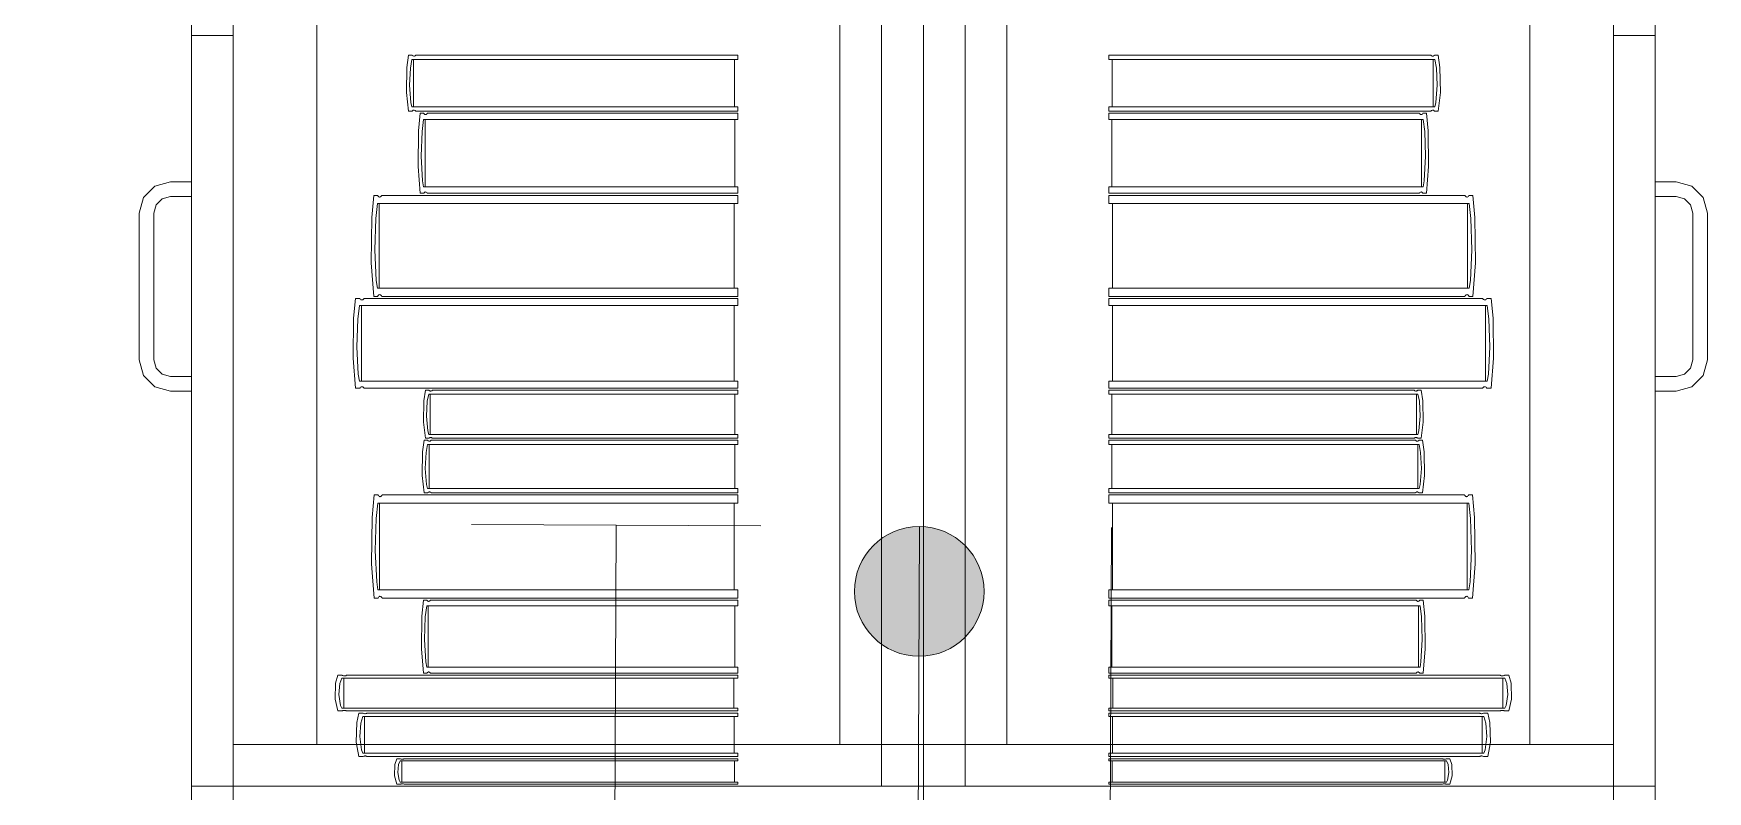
# Model space of a CAD drawing. Header units: inches. Extents: x -19 to 5698, y -728 to 92.
# Drawn here: x 12.244 to 13.045, y 36.73 to 37.092 of the extents above; entities that cross this region are included whole.
import ezdxf

# ---------------------------------------------------------------- set-up
doc = ezdxf.new("R2010")
doc.units = ezdxf.units.IN
doc.header["$MEASUREMENT"] = 0
doc.linetypes.add('HIDDEN', pattern=[0.375, 0.25, -0.125])
doc.linetypes.add('RAYITAS', pattern=[0.375, 0.25, -0.125])
for name, color, linetype, lineweight in [('00 conduct tomacorr', 120, 'HIDDEN', 30), ('T-TECHO-E', 150, 'Continuous', 20), ('TOMACORRIENTE', 22, 'RAYITAS', 9)]:
    doc.layers.add(name, color=color, linetype=linetype, lineweight=lineweight)
doc.layers.add('Interior - Mobiliario', color=7, linetype='Continuous')

# ---------------------------------------------------------------- blocks, each defined once
blk = doc.blocks.new('a')
at = {"layer": 'TOMACORRIENTE', "ltscale": 0.05}
h = blk.add_hatch(color=4, dxfattribs=at)
edge = h.paths.add_edge_path()
edge.add_arc((0, 0.0752), 0.02106, 0, 360)
at = {"layer": 'TOMACORRIENTE', "color": 4}
for p, q in [((-0.14553, 0.09625), (-0.0515, 0.09625)), ((-0.09851, 0.09625), (-0.09851, -0.09657)), ((0, 0.09625), (0, -0.09625)), ((0.06232, -0.09625), (0.06232, 0.09625))]:
    blk.add_line(p, q, dxfattribs=at)
blk.add_circle((0, 0.0752), 0.02106, dxfattribs=at)
blk = doc.blocks.new('CABLE 3FACE')
at = {"layer": 'T-TECHO-E', "rotation": 59.94170052614085}
blk.add_blockref('a', (0, 0), dxfattribs=at)

msp = doc.modelspace()

# ---------------------------------------------------------------- linework, layer by layer
at = {"layer": '00 conduct tomacorr'}
msp.add_arc((13.45819, 37.25832), 2.51728, 108.17568, 192.53233, dxfattribs=at)
at = {"layer": 'Interior - Mobiliario', "color": 175, "linetype": 'Continuous', "lineweight": 13}
for p, q in [((12.31998, 36.7121), (12.31998, 38.2121)), ((12.66998, 38.2121), (12.66998, 36.7121)), ((12.66998, 38.2121), (12.66998, 36.7121)), ((13.01998, 36.7121), (13.01998, 38.2121)), ((12.31998, 38.1921), (12.31998, 36.7321)), ((12.31998, 38.1921), (12.31998, 36.7321)), ((12.33998, 38.1921), (12.33998, 36.7321)), ((12.33998, 38.1921), (12.33998, 36.7321)), ((12.33998, 38.1921), (12.33998, 36.7321)), ((12.64998, 36.7321), (12.64998, 38.1921)), ((12.64998, 36.7321), (12.64998, 38.1921)), ((12.64998, 38.1921), (12.64998, 36.7321)), ((12.64998, 36.7321), (12.64998, 38.1921)), ((12.64998, 36.7321), (12.64998, 38.1921)), ((12.64998, 36.7321), (12.64998, 38.1921)), ((12.66998, 36.7321), (12.66998, 38.1921)), ((12.66998, 36.7321), (12.66998, 38.1921)), ((12.66998, 36.7321), (12.66998, 38.1921)), ((12.66998, 36.7321), (12.66998, 38.1921)), ((12.66998, 36.7321), (12.66998, 38.1921)), ((12.66998, 36.7321), (12.66998, 38.1921)), ((12.68998, 36.7321), (12.68998, 38.1921)), ((12.68998, 36.7321), (12.68998, 38.1921)), ((12.68998, 38.1921), (12.68998, 36.7321)), ((12.68998, 36.7321), (12.68998, 38.1921)), ((12.68998, 36.7321), (12.68998, 38.1921)), ((12.68998, 36.7321), (12.68998, 38.1921)), ((12.99998, 38.1921), (12.99998, 36.7321)), ((12.99998, 38.1921), (12.99998, 36.7321)), ((12.99998, 38.1921), (12.99998, 36.7321)), ((13.01998, 38.1921), (13.01998, 36.7321)), ((13.01998, 38.1921), (13.01998, 36.7321)), ((12.33998, 38.1721), (12.33998, 36.7521)), ((12.37998, 36.7521), (12.37998, 38.1721)), ((12.62998, 38.1721), (12.62998, 36.7521)), ((12.66998, 36.7521), (12.66998, 38.1721)), ((12.66998, 36.7521), (12.66998, 38.1721)), ((12.70998, 38.1721), (12.70998, 36.7521)), ((12.95998, 36.7521), (12.95998, 38.1721)), ((12.99998, 38.1721), (12.99998, 36.7521)), ((12.31998, 36.7321), (12.31998, 37.0911)), ((12.31998, 37.0911), (12.33998, 37.0911)), ((12.33998, 36.7321), (12.33998, 37.0911)), ((12.99998, 36.7321), (12.99998, 37.0911)), ((13.01998, 37.0911), (12.99998, 37.0911)), ((13.01998, 36.7321), (13.01998, 37.0911)), ((12.42381, 37.08172), (12.42294, 37.07585)), ((12.42552, 37.08172), (12.42381, 37.08172)), ((12.42561, 37.08162), (12.42552, 37.08172)), ((12.4258, 37.08146), (12.42561, 37.08162)), ((12.42602, 37.08134), (12.4258, 37.08146)), ((12.42625, 37.08128), (12.42602, 37.08134)), ((12.42648, 37.08128), (12.42625, 37.08128)), ((12.42671, 37.08133), (12.42648, 37.08128)), ((12.42693, 37.08143), (12.42671, 37.08133)), ((12.42713, 37.08158), (12.42693, 37.08143)), ((12.42726, 37.08172), (12.42713, 37.08158)), ((12.58132, 37.08172), (12.42726, 37.08172)), ((12.58132, 37.07958), (12.58132, 37.08172)), ((12.75864, 37.07958), (12.75864, 37.08172)), ((12.75864, 37.08172), (12.9127, 37.08172)), ((12.9127, 37.08172), (12.91283, 37.08158)), ((12.91283, 37.08158), (12.91303, 37.08143)), ((12.91303, 37.08143), (12.91325, 37.08133)), ((12.91325, 37.08133), (12.91348, 37.08128)), ((12.91348, 37.08128), (12.91371, 37.08128)), ((12.91371, 37.08128), (12.91394, 37.08134)), ((12.91394, 37.08134), (12.91415, 37.08146)), ((12.91415, 37.08146), (12.91435, 37.08162)), ((12.91435, 37.08162), (12.91444, 37.08172)), ((12.91444, 37.08172), (12.91615, 37.08172)), ((12.91615, 37.08172), (12.91701, 37.07585)), ((12.42294, 37.07585), (12.42275, 37.06388)), ((12.42426, 37.06733), (12.42466, 37.07557)), ((12.42466, 37.07557), (12.42538, 37.07958)), ((12.42538, 37.07958), (12.58132, 37.07958)), ((12.42617, 37.07958), (12.42617, 37.05709)), ((12.57975, 37.05709), (12.57975, 37.07958)), ((12.91458, 37.07958), (12.75864, 37.07958)), ((12.76021, 37.05709), (12.76021, 37.07958)), ((12.91379, 37.07958), (12.91379, 37.05709)), ((12.9153, 37.07557), (12.91458, 37.07958)), ((12.9157, 37.06733), (12.9153, 37.07557)), ((12.91701, 37.07585), (12.91721, 37.06388)), ((12.42491, 37.05912), (12.42426, 37.06733)), ((12.91504, 37.05912), (12.9157, 37.06733)), ((12.42275, 37.06388), (12.42381, 37.05495)), ((12.42538, 37.05709), (12.42491, 37.05912)), ((12.58132, 37.05709), (12.42538, 37.05709)), ((12.58132, 37.05495), (12.58132, 37.05709)), ((12.75864, 37.05495), (12.75864, 37.05709)), ((12.75864, 37.05709), (12.91458, 37.05709)), ((12.91458, 37.05709), (12.91504, 37.05912)), ((12.91721, 37.06388), (12.91615, 37.05495)), ((12.42381, 37.05495), (12.42552, 37.05495)), ((12.42552, 37.05495), (12.42565, 37.0551)), ((12.42565, 37.0551), (12.42585, 37.05525)), ((12.42585, 37.05525), (12.42607, 37.05535)), ((12.42607, 37.05535), (12.4263, 37.0554)), ((12.4263, 37.0554), (12.42653, 37.05539)), ((12.42653, 37.05539), (12.42676, 37.05533)), ((12.42676, 37.05533), (12.42698, 37.05522)), ((12.42698, 37.05522), (12.42717, 37.05506)), ((12.42717, 37.05506), (12.42726, 37.05495)), ((12.42726, 37.05495), (12.58132, 37.05495)), ((12.42942, 37.05395), (12.42859, 37.04555)), ((12.43107, 37.05395), (12.42942, 37.05395)), ((12.43024, 37.04515), (12.43094, 37.05089)), ((12.43094, 37.05089), (12.58132, 37.05089)), ((12.43115, 37.0538), (12.43107, 37.05395)), ((12.43135, 37.05357), (12.43115, 37.0538)), ((12.43156, 37.05341), (12.43135, 37.05357)), ((12.43177, 37.05332), (12.43156, 37.05341)), ((12.4317, 37.05089), (12.4317, 37.01872)), ((12.432, 37.05331), (12.43177, 37.05332)), ((12.43222, 37.05338), (12.432, 37.05331)), ((12.43243, 37.05353), (12.43222, 37.05338)), ((12.43263, 37.05375), (12.43243, 37.05353)), ((12.43275, 37.05395), (12.43263, 37.05375)), ((12.58132, 37.05395), (12.43275, 37.05395)), ((12.5798, 37.01872), (12.5798, 37.05089)), ((12.58132, 37.05089), (12.58132, 37.05395)), ((12.9127, 37.05495), (12.75864, 37.05495)), ((12.75864, 37.05089), (12.75864, 37.05395)), ((12.75864, 37.05395), (12.90721, 37.05395)), ((12.90902, 37.05089), (12.75864, 37.05089)), ((12.76016, 37.01872), (12.76016, 37.05089)), ((12.90721, 37.05395), (12.90733, 37.05375)), ((12.90733, 37.05375), (12.90753, 37.05353)), ((12.90753, 37.05353), (12.90774, 37.05338)), ((12.90774, 37.05338), (12.90796, 37.05331)), ((12.90796, 37.05331), (12.90818, 37.05332)), ((12.90818, 37.05332), (12.9084, 37.05341)), ((12.90826, 37.05089), (12.90826, 37.01872)), ((12.9084, 37.05341), (12.90861, 37.05357)), ((12.90861, 37.05357), (12.9088, 37.0538)), ((12.9088, 37.0538), (12.90889, 37.05395)), ((12.90889, 37.05395), (12.91054, 37.05395)), ((12.90972, 37.04515), (12.90902, 37.05089)), ((12.91054, 37.05395), (12.91137, 37.04555)), ((12.91278, 37.05506), (12.9127, 37.05495)), ((12.91298, 37.05522), (12.91278, 37.05506)), ((12.9132, 37.05533), (12.91298, 37.05522)), ((12.91343, 37.05539), (12.9132, 37.05533)), ((12.91366, 37.0554), (12.91343, 37.05539)), ((12.91389, 37.05535), (12.91366, 37.0554)), ((12.91411, 37.05525), (12.91389, 37.05535)), ((12.91431, 37.0551), (12.91411, 37.05525)), ((12.91444, 37.05495), (12.91431, 37.0551)), ((12.91615, 37.05495), (12.91444, 37.05495)), ((12.42859, 37.04555), (12.4284, 37.02843)), ((12.42985, 37.03337), (12.43024, 37.04515)), ((12.91011, 37.03337), (12.90972, 37.04515)), ((12.91137, 37.04555), (12.91156, 37.02843)), ((12.43049, 37.02162), (12.42985, 37.03337)), ((12.90947, 37.02162), (12.91011, 37.03337)), ((12.4284, 37.02843), (12.42942, 37.01566)), ((12.91156, 37.02843), (12.91054, 37.01566)), ((12.30248, 37.01909), (12.29699, 37.0136)), ((12.30998, 37.0211), (12.30248, 37.01909)), ((12.31998, 37.0211), (12.30998, 37.0211)), ((12.31998, 37.0141), (12.31998, 37.0211)), ((12.43094, 37.01872), (12.43049, 37.02162)), ((12.58132, 37.01872), (12.43094, 37.01872)), ((12.58132, 37.01566), (12.58132, 37.01872)), ((12.75864, 37.01566), (12.75864, 37.01872)), ((12.75864, 37.01872), (12.90902, 37.01872)), ((12.90902, 37.01872), (12.90947, 37.02162)), ((13.01998, 37.0211), (13.02998, 37.0211)), ((13.01998, 37.0141), (13.01998, 37.0211)), ((13.02998, 37.0211), (13.03748, 37.01909)), ((13.03748, 37.01909), (13.04297, 37.0136)), ((12.29699, 37.0136), (12.29498, 37.0061)), ((12.30198, 37.0061), (12.30305, 37.0101)), ((12.30305, 37.0101), (12.30598, 37.01303)), ((12.30598, 37.01303), (12.30998, 37.0141)), ((12.30998, 37.0141), (12.31998, 37.0141)), ((12.40715, 37.01466), (12.4062, 37.00407)), ((12.40905, 37.01466), (12.40715, 37.01466)), ((12.40809, 37.00357), (12.40889, 37.0108)), ((12.40889, 37.0108), (12.58132, 37.0108)), ((12.40914, 37.01447), (12.40905, 37.01466)), ((12.40936, 37.01418), (12.40914, 37.01447)), ((12.4096, 37.01397), (12.40936, 37.01418)), ((12.40985, 37.01386), (12.4096, 37.01397)), ((12.40976, 37.0108), (12.40976, 36.97025)), ((12.41011, 37.01385), (12.40985, 37.01386)), ((12.41036, 37.01394), (12.41011, 37.01385)), ((12.41061, 37.01412), (12.41036, 37.01394)), ((12.41083, 37.0144), (12.41061, 37.01412)), ((12.41097, 37.01466), (12.41083, 37.0144)), ((12.58132, 37.01466), (12.41097, 37.01466)), ((12.42942, 37.01566), (12.43107, 37.01566)), ((12.43107, 37.01566), (12.43119, 37.01586)), ((12.43119, 37.01586), (12.43139, 37.01608)), ((12.43139, 37.01608), (12.4316, 37.01623)), ((12.4316, 37.01623), (12.43182, 37.0163)), ((12.43182, 37.0163), (12.43205, 37.01629)), ((12.43205, 37.01629), (12.43227, 37.0162)), ((12.43227, 37.0162), (12.43248, 37.01604)), ((12.43248, 37.01604), (12.43267, 37.01581)), ((12.43267, 37.01581), (12.43275, 37.01566)), ((12.43275, 37.01566), (12.58132, 37.01566)), ((12.57958, 36.97025), (12.57958, 37.0108)), ((12.58132, 37.0108), (12.58132, 37.01466)), ((12.90721, 37.01566), (12.75864, 37.01566)), ((12.75864, 37.0108), (12.75864, 37.01466)), ((12.75864, 37.01466), (12.92898, 37.01466)), ((12.93106, 37.0108), (12.75864, 37.0108)), ((12.76038, 36.97025), (12.76038, 37.0108)), ((12.90729, 37.01581), (12.90721, 37.01566)), ((12.90748, 37.01604), (12.90729, 37.01581)), ((12.90769, 37.0162), (12.90748, 37.01604)), ((12.90791, 37.01629), (12.90769, 37.0162)), ((12.90813, 37.0163), (12.90791, 37.01629)), ((12.90836, 37.01623), (12.90813, 37.0163)), ((12.90857, 37.01608), (12.90836, 37.01623)), ((12.90876, 37.01586), (12.90857, 37.01608)), ((12.90889, 37.01566), (12.90876, 37.01586)), ((12.91054, 37.01566), (12.90889, 37.01566)), ((12.92898, 37.01466), (12.92913, 37.0144)), ((12.92913, 37.0144), (12.92935, 37.01412)), ((12.92935, 37.01412), (12.92959, 37.01394)), ((12.92959, 37.01394), (12.92985, 37.01385)), ((12.92985, 37.01385), (12.9301, 37.01386)), ((12.9301, 37.01386), (12.93036, 37.01397)), ((12.93019, 37.0108), (12.93019, 36.97025)), ((12.93036, 37.01397), (12.9306, 37.01418)), ((12.9306, 37.01418), (12.93082, 37.01447)), ((12.93082, 37.01447), (12.93091, 37.01466)), ((12.93091, 37.01466), (12.93281, 37.01466)), ((12.93186, 37.00357), (12.93106, 37.0108)), ((12.93281, 37.01466), (12.93376, 37.00407)), ((13.02998, 37.0141), (13.01998, 37.0141)), ((13.03398, 37.01303), (13.02998, 37.0141)), ((13.03691, 37.0101), (13.03398, 37.01303)), ((13.03798, 37.0061), (13.03691, 37.0101)), ((13.04297, 37.0136), (13.04498, 37.0061)), ((12.29498, 37.0061), (12.29498, 36.9361)), ((12.30198, 36.9361), (12.30198, 37.0061)), ((12.4062, 37.00407), (12.40598, 36.98249)), ((12.40765, 36.98871), (12.40809, 37.00357)), ((12.93231, 36.98871), (12.93186, 37.00357)), ((12.93376, 37.00407), (12.93398, 36.98249)), ((13.03798, 36.9361), (13.03798, 37.0061)), ((13.04498, 37.0061), (13.04498, 36.9361)), ((12.40838, 36.97392), (12.40765, 36.98871)), ((12.93158, 36.97392), (12.93231, 36.98871)), ((12.40598, 36.98249), (12.40715, 36.96639)), ((12.93398, 36.98249), (12.93281, 36.96639)), ((12.40889, 36.97025), (12.40838, 36.97392)), ((12.58132, 36.97025), (12.40889, 36.97025)), ((12.58132, 36.96639), (12.58132, 36.97025)), ((12.75864, 36.96639), (12.75864, 36.97025)), ((12.75864, 36.97025), (12.93106, 36.97025)), ((12.93106, 36.97025), (12.93158, 36.97392)), ((12.39849, 36.96539), (12.39749, 36.95598)), ((12.40048, 36.96539), (12.39849, 36.96539)), ((12.39948, 36.95553), (12.40032, 36.96196)), ((12.40032, 36.96196), (12.58132, 36.96196)), ((12.40058, 36.96523), (12.40048, 36.96539)), ((12.40081, 36.96497), (12.40058, 36.96523)), ((12.40106, 36.96478), (12.40081, 36.96497)), ((12.40133, 36.96469), (12.40106, 36.96478)), ((12.40123, 36.96196), (12.40123, 36.92591)), ((12.4016, 36.96468), (12.40133, 36.96469)), ((12.40186, 36.96476), (12.4016, 36.96468)), ((12.40212, 36.96492), (12.40186, 36.96476)), ((12.40235, 36.96516), (12.40212, 36.96492)), ((12.4025, 36.96539), (12.40235, 36.96516)), ((12.58132, 36.96539), (12.4025, 36.96539)), ((12.40715, 36.96639), (12.40905, 36.96639)), ((12.40905, 36.96639), (12.40919, 36.96665)), ((12.40919, 36.96665), (12.40941, 36.96693)), ((12.40941, 36.96693), (12.40966, 36.96711)), ((12.40966, 36.96711), (12.40991, 36.9672)), ((12.40991, 36.9672), (12.41017, 36.96719)), ((12.41017, 36.96719), (12.41042, 36.96708)), ((12.41042, 36.96708), (12.41066, 36.96687)), ((12.41066, 36.96687), (12.41088, 36.96658)), ((12.41088, 36.96658), (12.41097, 36.96639)), ((12.41097, 36.96639), (12.58132, 36.96639)), ((12.57949, 36.92591), (12.57949, 36.96196)), ((12.58132, 36.96196), (12.58132, 36.96539)), ((12.92898, 36.96639), (12.75864, 36.96639)), ((12.75864, 36.96196), (12.75864, 36.96539)), ((12.75864, 36.96539), (12.93746, 36.96539)), ((12.93964, 36.96196), (12.75864, 36.96196)), ((12.76046, 36.92591), (12.76046, 36.96196)), ((12.92908, 36.96658), (12.92898, 36.96639)), ((12.9293, 36.96687), (12.92908, 36.96658)), ((12.92954, 36.96708), (12.9293, 36.96687)), ((12.92979, 36.96719), (12.92954, 36.96708)), ((12.93005, 36.9672), (12.92979, 36.96719)), ((12.9303, 36.96711), (12.93005, 36.9672)), ((12.93054, 36.96693), (12.9303, 36.96711)), ((12.93077, 36.96665), (12.93054, 36.96693)), ((12.93091, 36.96639), (12.93077, 36.96665)), ((12.93281, 36.96639), (12.93091, 36.96639)), ((12.93746, 36.96539), (12.93761, 36.96516)), ((12.93761, 36.96516), (12.93784, 36.96492)), ((12.93784, 36.96492), (12.9381, 36.96476)), ((12.9381, 36.96476), (12.93836, 36.96468)), ((12.93836, 36.96468), (12.93863, 36.96469)), ((12.93863, 36.96469), (12.9389, 36.96478)), ((12.93873, 36.96196), (12.93873, 36.92591)), ((12.9389, 36.96478), (12.93915, 36.96497)), ((12.93915, 36.96497), (12.93938, 36.96523)), ((12.93938, 36.96523), (12.93948, 36.96539)), ((12.93948, 36.96539), (12.94147, 36.96539)), ((12.94048, 36.95553), (12.93964, 36.96196)), ((12.94147, 36.96539), (12.94247, 36.95598)), ((12.39749, 36.95598), (12.39726, 36.93679)), ((12.39901, 36.94232), (12.39948, 36.95553)), ((12.94095, 36.94232), (12.94048, 36.95553)), ((12.94247, 36.95598), (12.9427, 36.93679)), ((12.39978, 36.92917), (12.39901, 36.94232)), ((12.94018, 36.92917), (12.94095, 36.94232)), ((12.29498, 36.9361), (12.29699, 36.9286)), ((12.30305, 36.9321), (12.30198, 36.9361)), ((12.30598, 36.92917), (12.30305, 36.9321)), ((12.30998, 36.9281), (12.30598, 36.92917)), ((12.39726, 36.93679), (12.39849, 36.92248)), ((12.40032, 36.92591), (12.39978, 36.92917)), ((12.93964, 36.92591), (12.94018, 36.92917)), ((12.9427, 36.93679), (12.94147, 36.92248)), ((13.02998, 36.9281), (13.03398, 36.92917)), ((13.03398, 36.92917), (13.03691, 36.9321)), ((13.03691, 36.9321), (13.03798, 36.9361)), ((13.04498, 36.9361), (13.04297, 36.9286)), ((12.29699, 36.9286), (12.30248, 36.92311)), ((12.30248, 36.92311), (12.30998, 36.9211)), ((12.31998, 36.9281), (12.30998, 36.9281)), ((12.30998, 36.9211), (12.31998, 36.9211)), ((12.31998, 36.9211), (12.31998, 36.9281)), ((12.39849, 36.92248), (12.40048, 36.92248)), ((12.58132, 36.92591), (12.40032, 36.92591)), ((12.40048, 36.92248), (12.40063, 36.92271)), ((12.40063, 36.92271), (12.40086, 36.92295)), ((12.40086, 36.92295), (12.40112, 36.92312)), ((12.40112, 36.92312), (12.40138, 36.9232)), ((12.40138, 36.9232), (12.40165, 36.92319)), ((12.40165, 36.92319), (12.40192, 36.92309)), ((12.40192, 36.92309), (12.40217, 36.92291)), ((12.40217, 36.92291), (12.4024, 36.92264)), ((12.4024, 36.92264), (12.4025, 36.92248)), ((12.4025, 36.92248), (12.58132, 36.92248)), ((12.43197, 36.92148), (12.43115, 36.91645)), ((12.43359, 36.92148), (12.43197, 36.92148)), ((12.43367, 36.92139), (12.43359, 36.92148)), ((12.43386, 36.92125), (12.43367, 36.92139)), ((12.43407, 36.92115), (12.43386, 36.92125)), ((12.43428, 36.9211), (12.43407, 36.92115)), ((12.4345, 36.92109), (12.43428, 36.9211)), ((12.43472, 36.92114), (12.4345, 36.92109)), ((12.43493, 36.92122), (12.43472, 36.92114)), ((12.43512, 36.92135), (12.43493, 36.92122)), ((12.43524, 36.92148), (12.43512, 36.92135)), ((12.58132, 36.92148), (12.43524, 36.92148)), ((12.58132, 36.92248), (12.58132, 36.92591)), ((12.58132, 36.91964), (12.58132, 36.92148)), ((12.75864, 36.92248), (12.75864, 36.92591)), ((12.75864, 36.92591), (12.93964, 36.92591)), ((12.93746, 36.92248), (12.75864, 36.92248)), ((12.75864, 36.91964), (12.75864, 36.92148)), ((12.75864, 36.92148), (12.90471, 36.92148)), ((12.90471, 36.92148), (12.90484, 36.92135)), ((12.90484, 36.92135), (12.90503, 36.92122)), ((12.90503, 36.92122), (12.90524, 36.92114)), ((12.90524, 36.92114), (12.90545, 36.92109)), ((12.90545, 36.92109), (12.90568, 36.9211)), ((12.90568, 36.9211), (12.90589, 36.92115)), ((12.90589, 36.92115), (12.9061, 36.92125)), ((12.9061, 36.92125), (12.90629, 36.92139)), ((12.90629, 36.92139), (12.90637, 36.92148)), ((12.90637, 36.92148), (12.90799, 36.92148)), ((12.90799, 36.92148), (12.90881, 36.91645)), ((12.93756, 36.92264), (12.93746, 36.92248)), ((12.93779, 36.92291), (12.93756, 36.92264)), ((12.93804, 36.92309), (12.93779, 36.92291)), ((12.9383, 36.92319), (12.93804, 36.92309)), ((12.93857, 36.9232), (12.9383, 36.92319)), ((12.93884, 36.92312), (12.93857, 36.9232)), ((12.93909, 36.92295), (12.93884, 36.92312)), ((12.93933, 36.92271), (12.93909, 36.92295)), ((12.93948, 36.92248), (12.93933, 36.92271)), ((12.94147, 36.92248), (12.93948, 36.92248)), ((13.01998, 36.9281), (13.02998, 36.9281)), ((13.01998, 36.9211), (13.01998, 36.9281)), ((13.02998, 36.9211), (13.01998, 36.9211)), ((13.03748, 36.92311), (13.02998, 36.9211)), ((13.04297, 36.9286), (13.03748, 36.92311)), ((12.43115, 36.91645), (12.43096, 36.90619)), ((12.43239, 36.90915), (12.43277, 36.91621)), ((12.43277, 36.91621), (12.43346, 36.91964)), ((12.43346, 36.91964), (12.58132, 36.91964)), ((12.43421, 36.91964), (12.43421, 36.90038)), ((12.57983, 36.90038), (12.57983, 36.91964)), ((12.9065, 36.91964), (12.75864, 36.91964)), ((12.76013, 36.90038), (12.76013, 36.91964)), ((12.90575, 36.91964), (12.90575, 36.90038)), ((12.90718, 36.91621), (12.9065, 36.91964)), ((12.90756, 36.90915), (12.90718, 36.91621)), ((12.90881, 36.91645), (12.90899, 36.90619)), ((12.43096, 36.90619), (12.43197, 36.89854)), ((12.43302, 36.90212), (12.43239, 36.90915)), ((12.90694, 36.90212), (12.90756, 36.90915)), ((12.90899, 36.90619), (12.90799, 36.89854)), ((12.43134, 36.89754), (12.43052, 36.89203)), ((12.43297, 36.89754), (12.43134, 36.89754)), ((12.43197, 36.89854), (12.43359, 36.89854)), ((12.43306, 36.89745), (12.43297, 36.89754)), ((12.43346, 36.90038), (12.43302, 36.90212)), ((12.43325, 36.89729), (12.43306, 36.89745)), ((12.43345, 36.89719), (12.43325, 36.89729)), ((12.43367, 36.89713), (12.43345, 36.89719)), ((12.58132, 36.90038), (12.43346, 36.90038)), ((12.43359, 36.89854), (12.43371, 36.89867)), ((12.43389, 36.89712), (12.43367, 36.89713)), ((12.43371, 36.89867), (12.43391, 36.8988)), ((12.43411, 36.89717), (12.43389, 36.89712)), ((12.43391, 36.8988), (12.43411, 36.89888)), ((12.43411, 36.89888), (12.43433, 36.89893)), ((12.43432, 36.89726), (12.43411, 36.89717)), ((12.43451, 36.89741), (12.43432, 36.89726)), ((12.43433, 36.89893), (12.43455, 36.89892)), ((12.43463, 36.89754), (12.43451, 36.89741)), ((12.43455, 36.89892), (12.43477, 36.89887)), ((12.58132, 36.89754), (12.43463, 36.89754)), ((12.43477, 36.89887), (12.43497, 36.89877)), ((12.43497, 36.89877), (12.43516, 36.89863)), ((12.43516, 36.89863), (12.43524, 36.89854)), ((12.43524, 36.89854), (12.58132, 36.89854)), ((12.58132, 36.89854), (12.58132, 36.90038)), ((12.58132, 36.89553), (12.58132, 36.89754)), ((12.75864, 36.89854), (12.75864, 36.90038)), ((12.75864, 36.90038), (12.9065, 36.90038)), ((12.90471, 36.89854), (12.75864, 36.89854)), ((12.75864, 36.89553), (12.75864, 36.89754)), ((12.75864, 36.89754), (12.90532, 36.89754)), ((12.9048, 36.89863), (12.90471, 36.89854)), ((12.90499, 36.89877), (12.9048, 36.89863)), ((12.90519, 36.89887), (12.90499, 36.89877)), ((12.90541, 36.89892), (12.90519, 36.89887)), ((12.90532, 36.89754), (12.90545, 36.89741)), ((12.90563, 36.89893), (12.90541, 36.89892)), ((12.90545, 36.89741), (12.90564, 36.89726)), ((12.90584, 36.89888), (12.90563, 36.89893)), ((12.90564, 36.89726), (12.90585, 36.89717)), ((12.90605, 36.8988), (12.90584, 36.89888)), ((12.90585, 36.89717), (12.90607, 36.89712)), ((12.90625, 36.89867), (12.90605, 36.8988)), ((12.90607, 36.89712), (12.90629, 36.89713)), ((12.90637, 36.89854), (12.90625, 36.89867)), ((12.90629, 36.89713), (12.90651, 36.89719)), ((12.90799, 36.89854), (12.90637, 36.89854)), ((12.9065, 36.90038), (12.90694, 36.90212)), ((12.90651, 36.89719), (12.90671, 36.89729)), ((12.90671, 36.89729), (12.9069, 36.89745)), ((12.9069, 36.89745), (12.90698, 36.89754)), ((12.90698, 36.89754), (12.90861, 36.89754)), ((12.90861, 36.89754), (12.90944, 36.89203)), ((12.43052, 36.89203), (12.43034, 36.8808)), ((12.43177, 36.88404), (12.43215, 36.89177)), ((12.43215, 36.89177), (12.43284, 36.89553)), ((12.43284, 36.89553), (12.58132, 36.89553)), ((12.43359, 36.89553), (12.43359, 36.87443)), ((12.57982, 36.87443), (12.57982, 36.89553)), ((12.90711, 36.89553), (12.75864, 36.89553)), ((12.76014, 36.87443), (12.76014, 36.89553)), ((12.90637, 36.89553), (12.90637, 36.87443)), ((12.9078, 36.89177), (12.90711, 36.89553)), ((12.90819, 36.88404), (12.9078, 36.89177)), ((12.90944, 36.89203), (12.90962, 36.8808)), ((12.4324, 36.87634), (12.43177, 36.88404)), ((12.90756, 36.87634), (12.90819, 36.88404)), ((12.43034, 36.8808), (12.43134, 36.87243)), ((12.43284, 36.87443), (12.4324, 36.87634)), ((12.58132, 36.87443), (12.43284, 36.87443)), ((12.4335, 36.8728), (12.43372, 36.87285)), ((12.43372, 36.87285), (12.43394, 36.87284)), ((12.43394, 36.87284), (12.43416, 36.87278)), ((12.58132, 36.87243), (12.58132, 36.87443)), ((12.75864, 36.87243), (12.75864, 36.87443)), ((12.75864, 36.87443), (12.90711, 36.87443)), ((12.90602, 36.87284), (12.9058, 36.87278)), ((12.90624, 36.87285), (12.90602, 36.87284)), ((12.90646, 36.8728), (12.90624, 36.87285)), ((12.90711, 36.87443), (12.90756, 36.87634)), ((12.90962, 36.8808), (12.90861, 36.87243)), ((12.40733, 36.87143), (12.40638, 36.86061)), ((12.40922, 36.87143), (12.40733, 36.87143)), ((12.40827, 36.8601), (12.40907, 36.86748)), ((12.40907, 36.86748), (12.58132, 36.86748)), ((12.40932, 36.87123), (12.40922, 36.87143)), ((12.40954, 36.87093), (12.40932, 36.87123)), ((12.40978, 36.87073), (12.40954, 36.87093)), ((12.41003, 36.87061), (12.40978, 36.87073)), ((12.40994, 36.86748), (12.40994, 36.82606)), ((12.41029, 36.8706), (12.41003, 36.87061)), ((12.41054, 36.87069), (12.41029, 36.8706)), ((12.41078, 36.87088), (12.41054, 36.87069)), ((12.41101, 36.87116), (12.41078, 36.87088)), ((12.41115, 36.87143), (12.41101, 36.87116)), ((12.58132, 36.87143), (12.41115, 36.87143)), ((12.43134, 36.87243), (12.43297, 36.87243)), ((12.43297, 36.87243), (12.4331, 36.87256)), ((12.4331, 36.87256), (12.43329, 36.8727)), ((12.43329, 36.8727), (12.4335, 36.8728)), ((12.43416, 36.87278), (12.43436, 36.87268)), ((12.43436, 36.87268), (12.43455, 36.87252)), ((12.43455, 36.87252), (12.43463, 36.87243)), ((12.43463, 36.87243), (12.58132, 36.87243)), ((12.57958, 36.82606), (12.57958, 36.86748)), ((12.58132, 36.86748), (12.58132, 36.87143)), ((12.90532, 36.87243), (12.75864, 36.87243)), ((12.75864, 36.86748), (12.75864, 36.87143)), ((12.75864, 36.87143), (12.92881, 36.87143)), ((12.93089, 36.86748), (12.75864, 36.86748)), ((12.76038, 36.82606), (12.76038, 36.86748)), ((12.90541, 36.87252), (12.90532, 36.87243)), ((12.9056, 36.87268), (12.90541, 36.87252)), ((12.9058, 36.87278), (12.9056, 36.87268)), ((12.90667, 36.8727), (12.90646, 36.8728)), ((12.90686, 36.87256), (12.90667, 36.8727)), ((12.90698, 36.87243), (12.90686, 36.87256)), ((12.90861, 36.87243), (12.90698, 36.87243)), ((12.92881, 36.87143), (12.92895, 36.87116)), ((12.92895, 36.87116), (12.92917, 36.87088)), ((12.92917, 36.87088), (12.92942, 36.87069)), ((12.92942, 36.87069), (12.92967, 36.8706)), ((12.92967, 36.8706), (12.92993, 36.87061)), ((12.92993, 36.87061), (12.93018, 36.87073)), ((12.93002, 36.86748), (12.93002, 36.82606)), ((12.93018, 36.87073), (12.93042, 36.87093)), ((12.93042, 36.87093), (12.93064, 36.87123)), ((12.93064, 36.87123), (12.93073, 36.87143)), ((12.93073, 36.87143), (12.93263, 36.87143)), ((12.93169, 36.8601), (12.93089, 36.86748)), ((12.93263, 36.87143), (12.93358, 36.86061)), ((12.40638, 36.86061), (12.40616, 36.83856)), ((12.40783, 36.84492), (12.40827, 36.8601)), ((12.93213, 36.84492), (12.93169, 36.8601)), ((12.93358, 36.86061), (12.93379, 36.83856)), ((12.40856, 36.8298), (12.40783, 36.84492)), ((12.9314, 36.8298), (12.93213, 36.84492)), ((12.40616, 36.83856), (12.40733, 36.82212)), ((12.93379, 36.83856), (12.93263, 36.82212)), ((12.40907, 36.82606), (12.40856, 36.8298)), ((12.58132, 36.82606), (12.40907, 36.82606)), ((12.58132, 36.82212), (12.58132, 36.82606)), ((12.75864, 36.82212), (12.75864, 36.82606)), ((12.75864, 36.82606), (12.93089, 36.82606)), ((12.93089, 36.82606), (12.9314, 36.8298)), ((12.40733, 36.82212), (12.40922, 36.82212)), ((12.40922, 36.82212), (12.40937, 36.82238)), ((12.40937, 36.82238), (12.40959, 36.82267)), ((12.40959, 36.82267), (12.40983, 36.82285)), ((12.40983, 36.82285), (12.41009, 36.82294)), ((12.41009, 36.82294), (12.41034, 36.82293)), ((12.41034, 36.82293), (12.4106, 36.82282)), ((12.4106, 36.82282), (12.41083, 36.82261)), ((12.41083, 36.82261), (12.41105, 36.82231)), ((12.41105, 36.82231), (12.41115, 36.82212)), ((12.41115, 36.82212), (12.58132, 36.82212)), ((12.43097, 36.82112), (12.43014, 36.81346)), ((12.4326, 36.82112), (12.43097, 36.82112)), ((12.43178, 36.81309), (12.43247, 36.81833)), ((12.43247, 36.81833), (12.58132, 36.81833)), ((12.43268, 36.82098), (12.4326, 36.82112)), ((12.43287, 36.82077), (12.43268, 36.82098)), ((12.43308, 36.82062), (12.43287, 36.82077)), ((12.4333, 36.82054), (12.43308, 36.82062)), ((12.43322, 36.81833), (12.43322, 36.78899)), ((12.43352, 36.82054), (12.4333, 36.82054)), ((12.43374, 36.8206), (12.43352, 36.82054)), ((12.43395, 36.82073), (12.43374, 36.8206)), ((12.43414, 36.82093), (12.43395, 36.82073)), ((12.43427, 36.82112), (12.43414, 36.82093)), ((12.58132, 36.82112), (12.43427, 36.82112)), ((12.57982, 36.78899), (12.57982, 36.81833)), ((12.58132, 36.81833), (12.58132, 36.82112)), ((12.92881, 36.82212), (12.75864, 36.82212)), ((12.75864, 36.81833), (12.75864, 36.82112)), ((12.75864, 36.82112), (12.90569, 36.82112)), ((12.90749, 36.81833), (12.75864, 36.81833)), ((12.76014, 36.78899), (12.76014, 36.81833)), ((12.90569, 36.82112), (12.90582, 36.82093)), ((12.90582, 36.82093), (12.90601, 36.82073)), ((12.90601, 36.82073), (12.90622, 36.8206)), ((12.90622, 36.8206), (12.90644, 36.82054)), ((12.90644, 36.82054), (12.90666, 36.82054)), ((12.90666, 36.82054), (12.90688, 36.82062)), ((12.90674, 36.81833), (12.90674, 36.78899)), ((12.90688, 36.82062), (12.90708, 36.82077)), ((12.90708, 36.82077), (12.90727, 36.82098)), ((12.90727, 36.82098), (12.90736, 36.82112)), ((12.90736, 36.82112), (12.90899, 36.82112)), ((12.90818, 36.81309), (12.90749, 36.81833)), ((12.90899, 36.82112), (12.90981, 36.81346)), ((12.9289, 36.82231), (12.92881, 36.82212)), ((12.92912, 36.82261), (12.9289, 36.82231)), ((12.92936, 36.82282), (12.92912, 36.82261)), ((12.92961, 36.82293), (12.92936, 36.82282)), ((12.92987, 36.82294), (12.92961, 36.82293)), ((12.93012, 36.82285), (12.92987, 36.82294)), ((12.93037, 36.82267), (12.93012, 36.82285)), ((12.93059, 36.82238), (12.93037, 36.82267)), ((12.93073, 36.82212), (12.93059, 36.82238)), ((12.93263, 36.82212), (12.93073, 36.82212)), ((12.43014, 36.81346), (12.42996, 36.79784)), ((12.4314, 36.80234), (12.43178, 36.81309)), ((12.90856, 36.80234), (12.90818, 36.81309)), ((12.90981, 36.81346), (12.91, 36.79784)), ((12.43202, 36.79163), (12.4314, 36.80234)), ((12.90793, 36.79163), (12.90856, 36.80234)), ((12.42996, 36.79784), (12.43097, 36.78619)), ((12.91, 36.79784), (12.90899, 36.78619)), ((12.38993, 36.78519), (12.38889, 36.78145)), ((12.39201, 36.78519), (12.38993, 36.78519)), ((12.39212, 36.78512), (12.39201, 36.78519)), ((12.39236, 36.78502), (12.39212, 36.78512)), ((12.39263, 36.78495), (12.39236, 36.78502)), ((12.3929, 36.78491), (12.39263, 36.78495)), ((12.39318, 36.78491), (12.3929, 36.78491)), ((12.39346, 36.78494), (12.39318, 36.78491)), ((12.39373, 36.785), (12.39346, 36.78494)), ((12.39398, 36.7851), (12.39373, 36.785)), ((12.39413, 36.78519), (12.39398, 36.7851)), ((12.58132, 36.78519), (12.39413, 36.78519)), ((12.43097, 36.78619), (12.4326, 36.78619)), ((12.43247, 36.78899), (12.43202, 36.79163)), ((12.58132, 36.78899), (12.43247, 36.78899)), ((12.4326, 36.78619), (12.43272, 36.78638)), ((12.43272, 36.78638), (12.43292, 36.78658)), ((12.43292, 36.78658), (12.43313, 36.78671)), ((12.43313, 36.78671), (12.43335, 36.78678)), ((12.43335, 36.78678), (12.43357, 36.78677)), ((12.43357, 36.78677), (12.43379, 36.78669)), ((12.43379, 36.78669), (12.43399, 36.78654)), ((12.43399, 36.78654), (12.43418, 36.78633)), ((12.43418, 36.78633), (12.43427, 36.78619)), ((12.43427, 36.78619), (12.58132, 36.78619)), ((12.58132, 36.78619), (12.58132, 36.78899)), ((12.58132, 36.78383), (12.58132, 36.78519)), ((12.75864, 36.78619), (12.75864, 36.78899)), ((12.75864, 36.78899), (12.90749, 36.78899)), ((12.90569, 36.78619), (12.75864, 36.78619)), ((12.75864, 36.78383), (12.75864, 36.78519)), ((12.75864, 36.78519), (12.94582, 36.78519)), ((12.90578, 36.78633), (12.90569, 36.78619)), ((12.90597, 36.78654), (12.90578, 36.78633)), ((12.90617, 36.78669), (12.90597, 36.78654)), ((12.90639, 36.78677), (12.90617, 36.78669)), ((12.90661, 36.78678), (12.90639, 36.78677)), ((12.90683, 36.78671), (12.90661, 36.78678)), ((12.90704, 36.78658), (12.90683, 36.78671)), ((12.90723, 36.78638), (12.90704, 36.78658)), ((12.90736, 36.78619), (12.90723, 36.78638)), ((12.90899, 36.78619), (12.90736, 36.78619)), ((12.90749, 36.78899), (12.90793, 36.79163)), ((12.94582, 36.78519), (12.94598, 36.7851)), ((12.94598, 36.7851), (12.94623, 36.785)), ((12.94623, 36.785), (12.9465, 36.78494)), ((12.9465, 36.78494), (12.94677, 36.78491)), ((12.94677, 36.78491), (12.94706, 36.78491)), ((12.94706, 36.78491), (12.94733, 36.78495)), ((12.94733, 36.78495), (12.9476, 36.78502)), ((12.9476, 36.78502), (12.94784, 36.78512)), ((12.94784, 36.78512), (12.94794, 36.78519)), ((12.94794, 36.78519), (12.95002, 36.78519)), ((12.95002, 36.78519), (12.95107, 36.78145)), ((12.38889, 36.78145), (12.38865, 36.77382)), ((12.39048, 36.77602), (12.39097, 36.78127)), ((12.39097, 36.78127), (12.39185, 36.78383)), ((12.39185, 36.78383), (12.58132, 36.78383)), ((12.3928, 36.78383), (12.3928, 36.7695)), ((12.57941, 36.7695), (12.57941, 36.78383)), ((12.94811, 36.78383), (12.75864, 36.78383)), ((12.76055, 36.7695), (12.76055, 36.78383)), ((12.94715, 36.78383), (12.94715, 36.7695)), ((12.94899, 36.78127), (12.94811, 36.78383)), ((12.94948, 36.77602), (12.94899, 36.78127)), ((12.95107, 36.78145), (12.95131, 36.77382)), ((12.38865, 36.77382), (12.38993, 36.76814)), ((12.39128, 36.77079), (12.39048, 36.77602)), ((12.39185, 36.7695), (12.39128, 36.77079)), ((12.58132, 36.7695), (12.39185, 36.7695)), ((12.58132, 36.76814), (12.58132, 36.7695)), ((12.75864, 36.76814), (12.75864, 36.7695)), ((12.75864, 36.7695), (12.94811, 36.7695)), ((12.94811, 36.7695), (12.94868, 36.77079)), ((12.94868, 36.77079), (12.94948, 36.77602)), ((12.95131, 36.77382), (12.95002, 36.76814)), ((12.38993, 36.76814), (12.39201, 36.76814)), ((12.39201, 36.76814), (12.39217, 36.76823)), ((12.39217, 36.76823), (12.39242, 36.76833)), ((12.39242, 36.76833), (12.39269, 36.76839)), ((12.39269, 36.76839), (12.39296, 36.76842)), ((12.39296, 36.76842), (12.39325, 36.76842)), ((12.39325, 36.76842), (12.39352, 36.76838)), ((12.39352, 36.76838), (12.39379, 36.76831)), ((12.39379, 36.76831), (12.39403, 36.7682)), ((12.39403, 36.7682), (12.39413, 36.76814)), ((12.39413, 36.76814), (12.58132, 36.76814)), ((12.39906, 36.76256), (12.39883, 36.75323)), ((12.40005, 36.76714), (12.39906, 36.76256)), ((12.40202, 36.76714), (12.40005, 36.76714)), ((12.40057, 36.75592), (12.40103, 36.76234)), ((12.40103, 36.76234), (12.40186, 36.76547)), ((12.40186, 36.76547), (12.58132, 36.76547)), ((12.40212, 36.76706), (12.40202, 36.76714)), ((12.40235, 36.76693), (12.40212, 36.76706)), ((12.4026, 36.76684), (12.40235, 36.76693)), ((12.40286, 36.76679), (12.4026, 36.76684)), ((12.40277, 36.76547), (12.40277, 36.74794)), ((12.40313, 36.76679), (12.40286, 36.76679)), ((12.40339, 36.76683), (12.40313, 36.76679)), ((12.40365, 36.76691), (12.40339, 36.76683)), ((12.40388, 36.76702), (12.40365, 36.76691)), ((12.40403, 36.76714), (12.40388, 36.76702)), ((12.58132, 36.76714), (12.40403, 36.76714)), ((12.57951, 36.74794), (12.57951, 36.76547)), ((12.58132, 36.76547), (12.58132, 36.76714)), ((12.94582, 36.76814), (12.75864, 36.76814)), ((12.75864, 36.76547), (12.75864, 36.76714)), ((12.75864, 36.76714), (12.93593, 36.76714)), ((12.93809, 36.76547), (12.75864, 36.76547)), ((12.76045, 36.74794), (12.76045, 36.76547)), ((12.93593, 36.76714), (12.93608, 36.76702)), ((12.93608, 36.76702), (12.93631, 36.76691)), ((12.93631, 36.76691), (12.93656, 36.76683)), ((12.93656, 36.76683), (12.93683, 36.76679)), ((12.93683, 36.76679), (12.9371, 36.76679)), ((12.9371, 36.76679), (12.93736, 36.76684)), ((12.93719, 36.76547), (12.93719, 36.74794)), ((12.93736, 36.76684), (12.93761, 36.76693)), ((12.93761, 36.76693), (12.93784, 36.76706)), ((12.93784, 36.76706), (12.93794, 36.76714)), ((12.93794, 36.76714), (12.93991, 36.76714)), ((12.93893, 36.76234), (12.93809, 36.76547)), ((12.93939, 36.75592), (12.93893, 36.76234)), ((12.93991, 36.76714), (12.9409, 36.76256)), ((12.9409, 36.76256), (12.94112, 36.75323)), ((12.94593, 36.7682), (12.94582, 36.76814)), ((12.94617, 36.76831), (12.94593, 36.7682)), ((12.94644, 36.76838), (12.94617, 36.76831)), ((12.94671, 36.76842), (12.94644, 36.76838)), ((12.94699, 36.76842), (12.94671, 36.76842)), ((12.94727, 36.76839), (12.94699, 36.76842)), ((12.94754, 36.76833), (12.94727, 36.76839)), ((12.94779, 36.76823), (12.94754, 36.76833)), ((12.94794, 36.76814), (12.94779, 36.76823)), ((12.95002, 36.76814), (12.94794, 36.76814)), ((12.39883, 36.75323), (12.40005, 36.74627)), ((12.40133, 36.74952), (12.40057, 36.75592)), ((12.93863, 36.74952), (12.93939, 36.75592)), ((12.94112, 36.75323), (12.93991, 36.74627)), ((12.33998, 36.7521), (12.33998, 36.7121)), ((12.33998, 36.7521), (12.37998, 36.7521)), ((12.37998, 36.7521), (12.62998, 36.7521)), ((12.40005, 36.74627), (12.40202, 36.74627)), ((12.40186, 36.74794), (12.40133, 36.74952)), ((12.58132, 36.74794), (12.40186, 36.74794)), ((12.40202, 36.74627), (12.40217, 36.74638)), ((12.40217, 36.74638), (12.4024, 36.7465)), ((12.4024, 36.7465), (12.40266, 36.74658)), ((12.40266, 36.74658), (12.40292, 36.74662)), ((12.40292, 36.74662), (12.40319, 36.74661)), ((12.40319, 36.74661), (12.40345, 36.74657)), ((12.40345, 36.74657), (12.4037, 36.74648)), ((12.4037, 36.74648), (12.40393, 36.74635)), ((12.40393, 36.74635), (12.40403, 36.74627)), ((12.40403, 36.74627), (12.58132, 36.74627)), ((12.41816, 36.74527), (12.41726, 36.7426)), ((12.41993, 36.74527), (12.41816, 36.74527)), ((12.42002, 36.74522), (12.41993, 36.74527)), ((12.42023, 36.74515), (12.42002, 36.74522)), ((12.42045, 36.7451), (12.42023, 36.74515)), ((12.42069, 36.74507), (12.42045, 36.7451)), ((12.42093, 36.74507), (12.42069, 36.74507)), ((12.42117, 36.74509), (12.42093, 36.74507)), ((12.42139, 36.74514), (12.42117, 36.74509)), ((12.4216, 36.74521), (12.42139, 36.74514)), ((12.42174, 36.74527), (12.4216, 36.74521)), ((12.58132, 36.74527), (12.42174, 36.74527)), ((12.58132, 36.74627), (12.58132, 36.74794)), ((12.58132, 36.7443), (12.58132, 36.74527)), ((12.62998, 36.7521), (12.66998, 36.7521)), ((12.66998, 36.7121), (12.66998, 36.7521)), ((12.70998, 36.7521), (12.66998, 36.7521)), ((12.66998, 36.7121), (12.66998, 36.7521)), ((12.95998, 36.7521), (12.70998, 36.7521)), ((12.75864, 36.74627), (12.75864, 36.74794)), ((12.75864, 36.74794), (12.93809, 36.74794)), ((12.93593, 36.74627), (12.75864, 36.74627)), ((12.75864, 36.7443), (12.75864, 36.74527)), ((12.75864, 36.74527), (12.91822, 36.74527)), ((12.91822, 36.74527), (12.91835, 36.74521)), ((12.91835, 36.74521), (12.91857, 36.74514)), ((12.91857, 36.74514), (12.91879, 36.74509)), ((12.91879, 36.74509), (12.91903, 36.74507)), ((12.91903, 36.74507), (12.91927, 36.74507)), ((12.91927, 36.74507), (12.91951, 36.7451)), ((12.91951, 36.7451), (12.91973, 36.74515)), ((12.91973, 36.74515), (12.91994, 36.74522)), ((12.91994, 36.74522), (12.92003, 36.74527)), ((12.92003, 36.74527), (12.9218, 36.74527)), ((12.9218, 36.74527), (12.92269, 36.7426)), ((12.93603, 36.74635), (12.93593, 36.74627)), ((12.93626, 36.74648), (12.93603, 36.74635)), ((12.93651, 36.74657), (12.93626, 36.74648)), ((12.93677, 36.74661), (12.93651, 36.74657)), ((12.93704, 36.74662), (12.93677, 36.74661)), ((12.9373, 36.74658), (12.93704, 36.74662)), ((12.93755, 36.7465), (12.9373, 36.74658)), ((12.93779, 36.74638), (12.93755, 36.7465)), ((12.93794, 36.74627), (12.93779, 36.74638)), ((12.93991, 36.74627), (12.93794, 36.74627)), ((12.93809, 36.74794), (12.93863, 36.74952)), ((12.99998, 36.7521), (12.95998, 36.7521)), ((12.99998, 36.7521), (12.99998, 36.7121)), ((12.41726, 36.7426), (12.41706, 36.73716)), ((12.41706, 36.73716), (12.41816, 36.7331)), ((12.41862, 36.73873), (12.41904, 36.74247)), ((12.4193, 36.735), (12.41862, 36.73873)), ((12.41904, 36.74247), (12.41979, 36.7443)), ((12.41979, 36.7443), (12.58132, 36.7443)), ((12.4206, 36.7443), (12.4206, 36.73407)), ((12.57969, 36.73407), (12.57969, 36.7443)), ((12.92017, 36.7443), (12.75864, 36.7443)), ((12.76027, 36.73407), (12.76027, 36.7443)), ((12.91935, 36.7443), (12.91935, 36.73407)), ((12.92092, 36.74247), (12.92017, 36.7443)), ((12.92065, 36.735), (12.92134, 36.73873)), ((12.92134, 36.73873), (12.92092, 36.74247)), ((12.9229, 36.73716), (12.9218, 36.7331)), ((12.92269, 36.7426), (12.9229, 36.73716)), ((12.31998, 36.7321), (12.66998, 36.7321)), ((12.31998, 36.7121), (12.31998, 36.7321)), ((12.66998, 36.7321), (12.31998, 36.7321)), ((12.31998, 36.7321), (12.31998, 36.7121)), ((12.31998, 36.7321), (12.66998, 36.7321)), ((12.31998, 36.7321), (12.64998, 36.7321)), ((12.31998, 36.7321), (12.33998, 36.7321)), ((12.33998, 36.7321), (12.64998, 36.7321)), ((12.33998, 36.7321), (12.64998, 36.7321)), ((12.33998, 36.7321), (12.64998, 36.7321)), ((12.41816, 36.7331), (12.41993, 36.7331)), ((12.41979, 36.73407), (12.4193, 36.735)), ((12.58132, 36.73407), (12.41979, 36.73407)), ((12.41993, 36.7331), (12.42006, 36.73317)), ((12.42006, 36.73317), (12.42028, 36.73323)), ((12.42028, 36.73323), (12.4205, 36.73328)), ((12.4205, 36.73328), (12.42074, 36.7333)), ((12.42074, 36.7333), (12.42098, 36.7333)), ((12.42098, 36.7333), (12.42122, 36.73327)), ((12.42122, 36.73327), (12.42144, 36.73322)), ((12.42144, 36.73322), (12.42165, 36.73315)), ((12.42165, 36.73315), (12.42174, 36.7331)), ((12.42174, 36.7331), (12.58132, 36.7331)), ((12.58132, 36.7331), (12.58132, 36.73407)), ((12.64998, 36.7321), (12.66998, 36.7321)), ((12.64998, 36.7321), (12.66998, 36.7321)), ((12.68998, 36.7321), (12.66998, 36.7321)), ((12.68998, 36.7321), (12.66998, 36.7321)), ((12.66998, 36.7121), (12.66998, 36.7321)), ((13.01998, 36.7321), (12.66998, 36.7321)), ((12.66998, 36.7321), (13.01998, 36.7321)), ((12.66998, 36.7121), (12.66998, 36.7321)), ((13.01998, 36.7321), (12.66998, 36.7321)), ((12.66998, 36.7121), (12.66998, 36.7321)), ((12.66998, 36.7121), (12.66998, 36.7321)), ((12.99998, 36.7321), (12.68998, 36.7321)), ((13.01998, 36.7321), (12.68998, 36.7321)), ((12.99998, 36.7321), (12.68998, 36.7321)), ((12.99998, 36.7321), (12.68998, 36.7321)), ((12.75864, 36.7331), (12.75864, 36.73407)), ((12.75864, 36.73407), (12.92017, 36.73407)), ((12.91822, 36.7331), (12.75864, 36.7331)), ((12.91831, 36.73315), (12.91822, 36.7331)), ((12.91852, 36.73322), (12.91831, 36.73315)), ((12.91874, 36.73327), (12.91852, 36.73322)), ((12.91898, 36.7333), (12.91874, 36.73327)), ((12.91922, 36.7333), (12.91898, 36.7333)), ((12.91946, 36.73328), (12.91922, 36.7333)), ((12.91968, 36.73323), (12.91946, 36.73328)), ((12.91989, 36.73317), (12.91968, 36.73323)), ((12.92003, 36.7331), (12.91989, 36.73317)), ((12.9218, 36.7331), (12.92003, 36.7331)), ((12.92017, 36.73407), (12.92065, 36.735)), ((13.01998, 36.7321), (12.99998, 36.7321)), ((13.01998, 36.7121), (13.01998, 36.7321)), ((13.01998, 36.7321), (13.01998, 36.7121))]:
    msp.add_line(p, q, dxfattribs=at)

# ---------------------------------------------------------------- block references
at = {"layer": '00 conduct tomacorr', "xscale": 1.47256122672843, "yscale": 1.47256122672843, "zscale": 1.47256122672843, "rotation": 299.7894777823319}
msp.add_blockref('CABLE 3FACE', (12.6675, 36.71456), dxfattribs=at)

doc.saveas('drawing.dxf')
